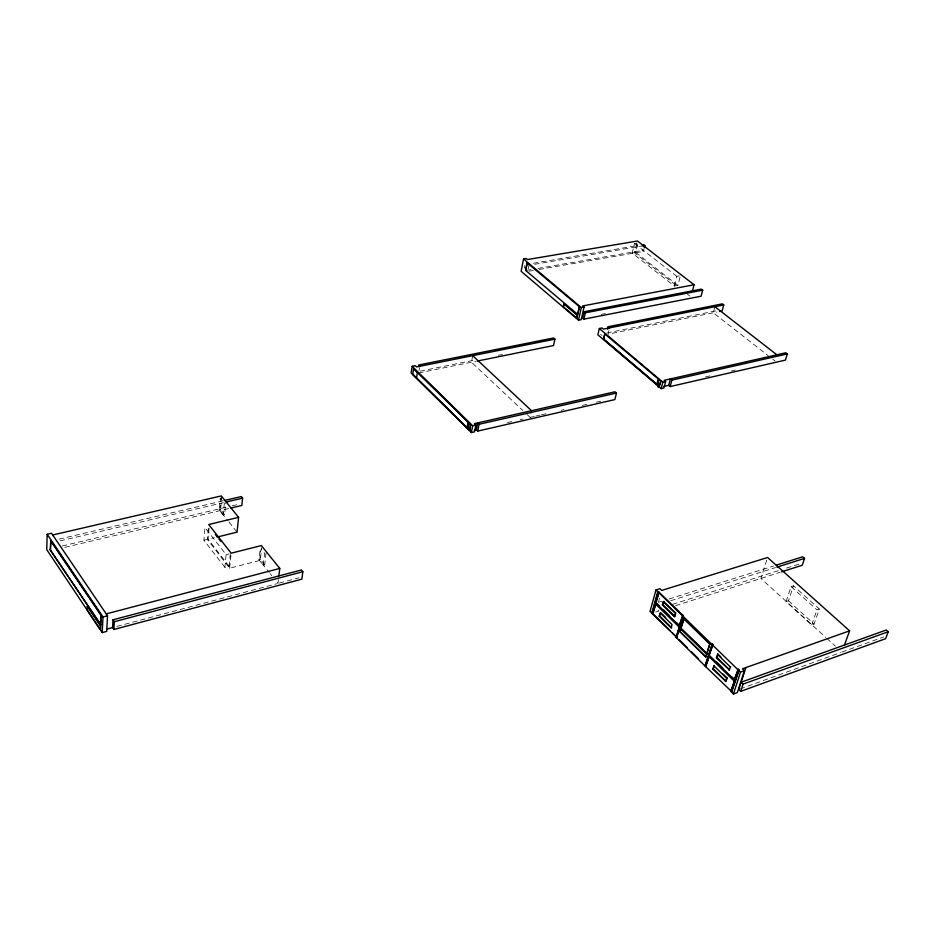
<?xml version="1.0" encoding="UTF-8"?>
<svg xmlns="http://www.w3.org/2000/svg" width="935" height="935" viewBox="0 0 935 935"><rect width="100%" height="100%" fill="white"/><g stroke="black" fill="none" stroke-linecap="round" stroke-linejoin="round"><path stroke-width="0.7" stroke-dasharray="4.67 3.51" d="M224.879 567.335L203.9 540.173L205.022 527.562L226.13 554.642L224.879 567.335L229.063 566.259L230.337 553.578M208.341 528.591L207.348 539.448L229.648 568.211L259.661 560.497L269.245 572.5M209.066 527.959L208.037 539.156L229.063 566.259M223.208 514.963L219.152 509.879L220.274 498.133L224.342 503.194L223.208 514.963L224.634 514.612L225.779 502.855M221.198 497.139L219.912 510.65L228.035 520.83M224.634 514.612L220.59 509.54L221.7 497.794M229.648 568.211L231.027 554.56M266.089 552.912L264.722 564.822L263.261 565.196L258.948 559.784L260.292 547.898M259.661 560.497L260.888 549.64M264.722 564.822L260.409 559.41L261.753 547.524M263.261 565.196L264.628 553.286L261.157 548.974M278.408 579.677L277.952 583.417L276.211 581.231M419.079 370.318L419.523 367.642M472.701 355.662L471.497 362.231L522.794 410.5M524.336 268.111L524.874 265.365M528.17 268.964L528.906 265.271M534.364 416.426L530.122 417.407L530.975 413.387M608.965 330.382L608.077 334.169L717.04 312.021M680.049 277.064L677.922 285.397L674.369 286.063L632.189 253.069L634.456 243.462L636.805 243.065M636.887 243.404L634.631 252.929L677.127 286.122M677.922 285.397L635.718 252.45L637.658 244.234M643.946 249.049L643.374 251.422L642.123 250.44L642.684 248.067M674.369 286.063L676.835 276.328L679.207 275.895M714.889 306.703L713.241 312.793L768.149 355.639M658.31 602.572L659.818 597.173M766.77 560.042L760.903 578.438L825.698 637.354M786.09 601.614L791.08 586.596L793.464 585.813L819.34 609.024L814.104 624.101L811.732 624.931L786.09 601.614L788.462 600.819L793.464 585.813M811.732 624.931L816.956 609.842L819.34 609.024M740.146 688.955L840.542 652.572M841.897 652.081L883.645 636.957M672.557 604.349L779.603 570.292M786.557 568.071L799.074 564.097M655.669 612.004L659.011 610.941L657.258 609.211M675.538 605.67L780.199 572.278M670.687 600.737L775.547 567.557M659.257 602.07L662.05 601.193M669.016 598.996L773.49 566.026M116.793 626.438L276.55 583.791M279.355 583.043L299.048 577.783M258.948 559.784L260.409 559.41M226.13 554.642L228.935 553.941M203.9 540.173L214.431 537.707M62.283 545.958L226.399 507.214M232.067 505.87L237.724 504.538M219.152 509.879L220.59 509.54M64.854 547.361L229.507 508.383M222.857 500.88L58.274 539.32L59.454 541.049L223.36 502.656M705.563 376.899L709.805 375.928M731.076 371.055L735.331 370.085M507.483 422.585L511.725 421.615M520.222 419.675L523.051 419.02M535.778 416.11L540.009 415.14M541.423 414.813L547.068 413.515M561.187 410.278L564.015 409.635M582.376 405.428L588.021 404.13M596.495 402.19L600.726 401.22M606.733 333.024L716.444 310.782M420.201 371.148L474.138 360.209M498.273 355.312L502.527 354.447M418.646 372.983L475.74 361.366M601.147 314.382L605.424 313.552M632.189 253.069L635.718 252.45M529.105 271.185L533.382 270.449M539.086 269.455L643.374 251.422M526.463 270.39L532.167 269.409M537.882 268.427L642.123 250.44M533.394 263.261L637.81 245.484M534.621 264.301L642.287 245.917M634.456 243.462L676.835 276.328M772.731 359.204L775.021 360.992M687.459 294.198L689.761 295.986M600.597 334.274L601.941 335.42M791.08 586.596L816.956 609.842M788.462 600.819L814.104 624.101M826.774 638.336L835.422 646.19M526.989 414.45L530.122 417.407M228.935 521.964L237.058 532.155M270.11 573.587L271.851 575.773"/><path stroke-width="1.4" d="M47.159 534.271L46.75 549.628L102.219 632.598L106.707 631.394L107.525 615.791L51.53 533.254L47.159 534.271L103.002 616.983L102.219 632.598M50.245 549.909L50.806 540.453L101.237 615.195L100.77 624.732L50.245 549.909L100.77 624.732M50.537 549.838L50.806 540.453M87.317 606.219L87.154 609.971L100.232 629.535L100.419 625.772L87.317 606.219L100.723 625.69L100.536 629.454M100.466 624.814L100.945 615.277L50.502 540.524M112.586 627.56L113.006 619.8L301.421 569.976L302.846 571.717L301.865 579.151L113.883 629.477L112.586 627.56L106.613 629.162M113.883 629.477L114.315 621.717L113.006 619.8M52.711 534.984L221.315 495.912L238.589 517.335L237.058 532.155L217.259 537.017M224.283 500.541L241.3 496.567L242.597 498.145L241.849 505.461L230.875 508.056M278.852 575.948L279.775 568.422L261.356 545.572L231.167 553.193L208.715 524.523L238.589 517.335M477.154 361.085L553.532 345.541L554.911 339.136L416.613 366.941L415.327 365.678L412.183 366.31L411.096 372.995L471.357 432.554L474.548 431.818L475.845 425.016L474.454 423.649L615.008 391.788L616.457 393.051L614.879 399.584L477.738 431.093L476.347 429.726L477.645 422.924L479.036 424.291L477.738 431.093M412.686 374.199L413.597 368.554L468.365 422.152L467.079 427.95L412.686 374.199L467.29 427.903M416.542 377.763L417.477 372.118M467.079 427.95L468.154 422.211L413.597 368.554M467.699 428.557L468.984 422.772L470.784 424.537L469.709 430.287L467.699 428.557L469.709 430.287M467.909 428.51L468.984 422.772M469.487 430.334L470.574 424.595L468.774 422.819M471.357 432.554L472.642 425.741L412.183 366.31M694.062 284.754L637.448 241.008L527.457 259.544L526.23 258.504L523.542 258.96L521.122 271.314L578.52 320.167L581.231 319.641L584.024 307.054L582.704 305.944L694.062 284.754L692.484 290.832M525.599 270.39L527.27 262.805L525.599 270.39L577.725 314.394L579.408 306.715L527.095 262.828M576.883 318.204L563.302 306.844L563.945 303.817L577.549 315.165L576.696 318.239L577.374 315.2L563.945 303.817M564.132 303.781L563.302 306.844M578.52 320.167L581.313 307.568L523.542 258.96M584.013 311.729L582.622 317.993L583.943 319.115L701.086 296.208L702.688 290.177L701.332 289.125L584.013 311.729L585.333 312.839L702.688 290.177M583.943 319.115L585.333 312.839M719.564 311.507L722.101 310.993L723.76 304.915L603.402 329.108L602.047 327.963L599.323 328.512L597.874 334.824L661.174 388.633L663.932 387.99L665.603 381.574L664.142 380.335L785.821 352.775L787.305 353.921L785.447 360.092L670.15 386.564L668.7 385.337L663.721 386.482M603.449 339.171L604.875 333.795L603.636 339.125L656.931 384.414L603.636 339.125M607.61 329.249L608.194 326.736L722.369 303.852L723.76 304.915M644.227 247.857L644.799 245.484L643.537 244.514M656.756 384.449L658.322 378.991L604.688 333.83M657.399 385.01C661.279 366.24 654.5 400.507 660.87 381.141L658.789 379.587M659.28 386.611L660.87 381.141M661.174 388.633L662.833 382.193L665.603 381.574M668.7 385.337L670.372 378.932L671.833 380.148L787.305 353.921M670.15 386.564L671.833 380.148M655.984 589.938L649.989 611.525L652.303 613.079L658.322 591.481L683.38 615.861L676.484 637.74L705.048 666.024L712.318 644.028L712.891 644.577L709.092 655.271L734.291 680.002L738.253 669.25L739.036 670.009L731.521 692.075L733.449 693.992L737.318 692.59L744.424 670.699L742.46 668.794L849.611 630.833L767.577 557.494L661.699 590.429L659.923 588.711L655.984 589.938L657.761 591.656L651.742 613.267M652.443 613.956L655.879 603.472L679.523 626.672L676.496 637.015L652.443 613.956L653.004 613.781M679.219 625.959L682.831 615.323L679.219 625.959L655.575 602.748L659.035 592.182M653.366 612.495L655.879 603.472M656.499 601.275L658.672 593.48M659.233 616.247L660.18 612.881L672.078 624.592L671.108 627.969L659.233 616.247L660.741 612.694L665.708 617.579M675.584 614.237L674.357 616.691L662.401 604.992L663.359 601.602L675.912 613.103M662.401 604.992L663.932 601.415M674.357 616.691L675.339 613.29L663.359 601.602M675.935 637.202L679.523 626.672M676.484 637.74L683.38 615.861M679.92 631.744L681.007 628.729L706.755 654.021L705.855 656.966L679.92 631.744L681.007 628.729M680.879 628.472L683.964 618.631L709.864 643.864L706.86 653.67L680.879 628.472L683.964 618.631M705.633 657.048L706.755 654.021M706.638 653.752L709.864 643.864M705.048 666.024L712.318 644.028M705.609 666.585L709.385 655.984L734.571 680.703L731.205 691.152L705.609 666.585L709.385 655.984M709.092 655.271L712.891 644.577M712.774 669.098L714.398 665.51L712.774 669.098L725.992 681.393L713.347 668.899M717.94 654.126L716.876 657.55L729.616 670.009L716.303 657.749L717.94 654.126L720.897 657.001M725.431 681.592L727.079 677.98L723.176 674.147M729.043 670.208L730.714 666.573M726.355 680.248L727.079 677.98M730.644 691.351L734.571 680.703M734.291 680.002L738.253 669.25M731.521 692.075L739.036 670.009M733.449 693.992L740.532 672.078L744.424 670.699M745.885 667.59L738.79 689.446L740.719 691.351L885.609 638.687L888.25 631.721L886.275 629.991L741.139 682.211L743.08 684.104L740.719 691.351M776.272 565.149L802.744 556.792L804.544 558.382L802.253 565.231L781.578 571.834M844.457 645.045L849.611 630.833M743.08 684.104L888.25 631.721M776.927 567.124L804.544 558.382M655.575 602.748L659.222 605.599M114.315 621.717L302.846 571.717M106.228 613.874L279.775 568.422M103.002 616.983L107.525 615.791M226.106 502.013L242.597 498.145M474.232 430.205L476.347 429.726M472.642 425.741L475.845 425.016M479.036 424.291L616.457 393.051M577.725 314.394L579.408 306.715M581.313 307.568L584.024 307.054M642.287 245.917L644.799 245.484M714.889 306.703L776.868 354.797M608.194 326.736L609.55 327.869M599.323 328.512L662.833 382.193M657.585 384.963L659.467 386.564M554.911 339.136L553.567 337.967L418.459 365.047L419.745 366.31M472.701 355.662L531.536 410.71M738.58 670.173L740.532 672.078M658.474 592.358L682.258 615.51M682.807 616.048L711.757 644.215M712.318 644.776L737.68 669.46M683.73 618.701L709.642 643.946M717.379 654.313L730.141 666.772M662.973 604.816L674.93 616.504M663.336 609.632L669.495 615.686M676.695 622.745L679.78 625.772M716.713 662.003L722.767 667.929M731.836 676.835L734.863 679.792M681.112 628.39L706.86 653.67M655.318 603.648L678.95 626.859M708.812 656.183L733.998 680.914M680.785 628.811L706.533 654.091M680.154 631.663L705.855 656.966M713.837 665.708L726.507 678.191M659.794 616.06L671.669 627.782M652.303 613.079L670.372 630.961M672.417 632.983L677.045 637.553M679.079 639.575L687.248 647.651M691.327 651.695L698.48 658.766M731.205 691.152L731.976 691.912M215.354 534.434L217.119 536.69M218.883 538.946L220.648 541.19"/></g></svg>
